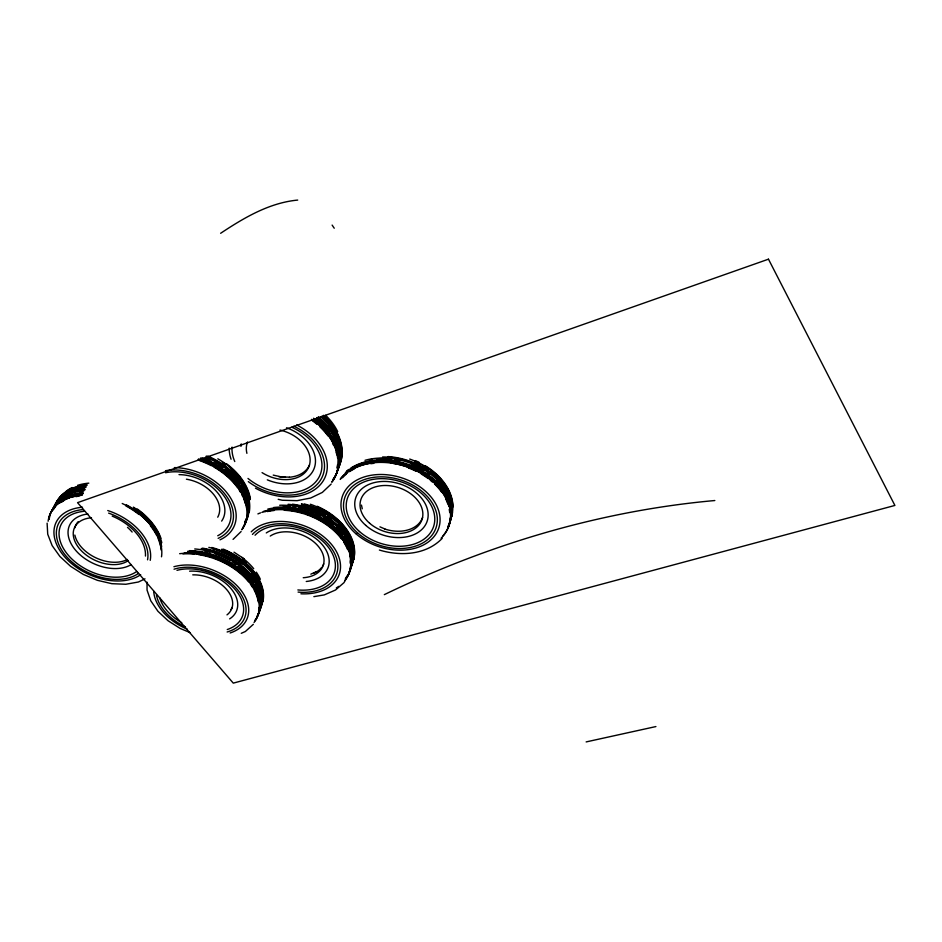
<?xml version="1.0" encoding="UTF-8"?>
<svg xmlns="http://www.w3.org/2000/svg" width="942" height="942" viewBox="0 0 942 942"><rect width="100%" height="100%" fill="white"/><g stroke="black" fill="none" stroke-linecap="round" stroke-linejoin="round"><path stroke-width="1.41" d="M147.046 582.168L147.046 590.069L150.767 600.784L157.938 611.276L168.006 620.696L180.228 628.479L190.154 632.647M47.112 523.151L47.724 534.22L52.14 545.606L59.923 556.486L70.591 566.319L83.32 574.42L97.356 580.319L111.874 583.687L125.851 584.264L138.415 582.003L145.009 578.847M349.046 573.419L344.007 582.627L335.529 589.986L324.319 594.897L313.863 596.639M253.351 624.299L245.356 631.517L241.258 633.307M331.195 484.023L322.329 492.419L310.683 498.024L297.083 500.661L282.294 500.249L278.196 499.319M241.117 531.524L233.063 539.377M442.198 538.353C426.231 555.085 400.421 556.439 379.39 550.034M220.628 233.286C243.907 217.838 269.33 202.73 297.707 200.081M384.324 594.638C487.98 544.523 599.948 510.835 714.825 500.532M310.825 574.161L316.724 571.523M586.148 741.919L655.915 726.565M289.312 477.123L281.34 476.935L273.227 475.098M379.944 526.837L384.937 529.004M234.016 552.177L244.249 558.936M332.126 225.091L334.233 228.223M361.457 505.089L362.27 508.774M422.605 517.511A32.11 23.032 17.8 0 1 384.913 529.074M340.25 479.419A59.735 42.826 17.8 0 1 421.451 473.461A59.735 42.826 17.8 0 1 441.115 538.223M342.511 477.794A58.993 42.296 17.8 0 1 346.291 474.12M349.529 471.671A58.993 42.296 17.8 0 1 354.392 468.822M370.783 463.723A58.993 42.296 17.8 0 1 373.68 463.358M408.333 467.927A58.993 42.296 17.8 0 1 416.258 471.318M421.215 473.991A58.993 42.296 17.8 0 1 428.174 478.595M430.317 480.267A58.993 42.296 17.8 0 1 432.366 481.998M434.498 483.952A58.993 42.296 17.8 0 1 441.845 492.442M445.613 498.73A58.993 42.296 17.8 0 1 447.78 503.876M449.31 509.704A58.993 42.296 17.8 0 1 449.699 512.613M345.49 474.427A58.969 42.296 17.8 0 1 347.551 472.696M349.741 471.094A58.969 42.296 17.8 0 1 373.88 462.781M390.494 462.969A58.969 42.296 17.8 0 1 432.543 481.409M434.674 483.376A58.969 42.296 17.8 0 1 448.839 506.195M449.475 509.116A58.969 42.296 17.8 0 1 449.864 512.024M340.451 478.842A59.711 42.826 17.8 0 1 420.167 472.048A59.711 42.826 17.8 0 1 443.034 535.751M345.396 472.625A59.652 42.826 17.8 0 1 419.343 469.976A59.652 42.826 17.8 0 1 448.098 527.214M351.072 467.915A59.629 42.814 17.8 0 1 423.264 471.506A59.629 42.814 17.8 0 1 448.262 526.625M346.621 471.165A59.629 42.814 17.8 0 1 348.775 469.469M352.579 468.233A58.91 42.284 17.8 0 1 364.519 463.252M390.954 461.58A58.91 42.284 17.8 0 1 420.615 471.318M423.029 472.719A58.91 42.284 17.8 0 1 427.668 475.804M429.858 477.441A58.91 42.284 17.8 0 1 437.123 484.011M442.422 490.452A58.91 42.284 17.8 0 1 446.178 496.74M355.287 466.29A58.887 42.284 17.8 0 1 362.105 463.476M366.061 462.322A58.887 42.284 17.8 0 1 373.103 460.991M375.999 460.685A58.887 42.284 17.8 0 1 378.672 460.508M391.154 461.003A58.887 42.284 17.8 0 1 448.522 501.297M450.264 508.586A58.887 42.284 17.8 0 1 450.523 511.471M365.001 460.297A59.558 42.814 17.8 0 1 431.424 474.909A59.558 42.814 17.8 0 1 448.145 526.013M369.464 459.861A58.816 42.284 17.8 0 1 372.302 459.355M376.635 458.836A58.816 42.284 17.8 0 1 391.766 459.154M394.545 459.555A58.816 42.284 17.8 0 1 400.162 460.65M411.089 464.029A58.816 42.284 17.8 0 1 423.782 470.293M427.279 472.566A58.816 42.284 17.8 0 1 429.517 474.179M436.853 480.538A58.816 42.284 17.8 0 1 446.885 494.291M382.582 456.988A58.757 42.272 17.8 0 1 451.289 513.59M450.806 516.346A58.757 42.272 17.8 0 1 450.088 519.018M388.057 456.576A59.487 42.814 17.8 0 1 449.252 523.116M409.699 459.06A59.417 42.802 17.8 0 1 450.853 518.677M414.833 461.651A58.675 42.272 17.8 0 1 421.227 464.747M422.452 465.419A58.675 42.272 17.8 0 1 428.339 469.092M430.565 470.706A58.675 42.272 17.8 0 1 434.733 474.097M435.816 475.062A58.675 42.272 17.8 0 1 441.68 481.256M444.153 484.518A58.675 42.272 17.8 0 1 449.593 494.656M451.948 504.653A58.675 42.272 17.8 0 1 452.078 507.514M415.281 460.579A59.393 42.802 17.8 0 1 419.214 462.404M425.419 465.819A59.393 42.802 17.8 0 1 452.972 507.02M452.49 512.683A59.393 42.802 17.8 0 1 451.477 516.781M426.208 466.985A58.663 42.272 17.8 0 1 443.541 482.846M444.318 483.941A58.663 42.272 17.8 0 1 450.217 495.351M451.088 498.247A58.663 42.272 17.8 0 1 451.724 501.168M309.541 464.983A33.017 23.762 22.2 0 1 289.477 477.229M285.497 477.347A33.017 23.762 22.2 0 1 278.691 476.605M279.962 430.058A33.064 23.762 22.2 0 1 308.776 466.985A33.064 23.762 22.2 0 1 262.064 472.625M246.898 453.337A33.064 23.762 22.2 0 1 247.534 441.986M286.533 427.774A38.634 27.754 22.2 0 1 314.216 468.28A38.634 27.754 22.2 0 1 267.304 479.843M240.952 446.378A38.634 27.754 22.2 0 1 241.234 443.918M291.773 427.197A46.617 33.441 22.2 0 1 316.053 481.503A46.617 33.441 22.2 0 1 247.981 478.442M234.77 461.533A46.617 33.441 22.2 0 1 232.05 447.109M293.892 426.231A49.396 35.419 22.2 0 1 318.596 482.763A49.396 35.419 22.2 0 1 248.311 481.609M231.073 459.249A49.396 35.419 22.2 0 1 229.212 448.121M296.659 424.948A52.163 37.409 22.2 0 1 322.906 481.303A52.163 37.409 22.2 0 1 255.459 488.18M311.472 419.367A61.418 44.18 22.2 0 1 331.831 482.269M312.249 420.627A60.653 43.638 22.2 0 1 316.783 424.124M319.927 426.891A60.653 43.638 22.2 0 1 328.04 435.969M332.514 443.117A60.653 43.638 22.2 0 1 333.703 445.554M336.117 452.066A60.653 43.638 22.2 0 1 336.789 454.809M337.542 464.653A60.653 43.638 22.2 0 1 337.224 467.562M312.485 420.061A60.629 43.638 22.2 0 1 318.078 424.453M320.15 426.314A60.629 43.638 22.2 0 1 337.636 458.295M337.625 465.536A60.629 43.638 22.2 0 1 337.189 468.41M312.909 419.637A61.395 44.18 22.2 0 1 332.055 481.692M313.462 418.26A61.336 44.18 22.2 0 1 333.409 479.125M314.428 418.954A60.547 43.626 22.2 0 1 338.472 457.647M338.543 460.614A60.547 43.626 22.2 0 1 338.355 463.558M314.875 418.554A61.312 44.18 22.2 0 1 332.773 479.713M316.748 417.6A61.23 44.168 22.2 0 1 337.142 471.648M317.419 418.872A60.476 43.615 22.2 0 1 329.712 431.601M333.515 437.524A60.476 43.615 22.2 0 1 334.787 439.949M338.896 453.126A60.476 43.615 22.2 0 1 339.155 455.798M318.043 417.271A60.406 43.615 22.3 0 1 339.756 454.185M339.756 458.636A60.406 43.615 22.3 0 1 339.191 462.969M318.514 416.894A61.159 44.156 22.3 0 1 337.106 471.341M318.62 423.076A60.571 43.626 22.2 0 1 328.793 434.015M330.418 436.346A60.571 43.626 22.2 0 1 333.868 442.363M337.212 451.465A60.571 43.626 22.2 0 1 338.154 456.894M321.41 416.894A61.089 44.156 22.3 0 1 339.897 464.135M339.461 465.501A61.089 44.156 22.3 0 1 337.106 470.776M328.605 425.054A60.323 43.603 22.3 0 1 331.031 428.163M333.409 431.672A60.323 43.603 22.3 0 1 334.822 434.074M321.14 416.682A60.3 43.603 22.3 0 1 337.895 439.584M339.25 443.658A60.3 43.603 22.3 0 1 340.545 450.441M321.634 416.317A61.065 44.156 22.3 0 1 338.001 468.916M323.224 415.881A61.006 44.144 22.3 0 1 339.12 466.231M327.58 421.086A60.241 43.603 22.3 0 1 331.772 426.231M334.151 429.74A60.241 43.603 22.3 0 1 336.812 434.568M341.216 453.361A60.241 43.603 22.3 0 1 341.028 456.305M323.954 416.6A60.217 43.591 22.3 0 1 325.92 418.531M327.804 420.521A60.217 43.591 22.3 0 1 338.625 437.641M339.12 438.984A60.217 43.591 22.3 0 1 341.263 448.498M341.369 454.268A60.217 43.591 22.3 0 1 341.051 457.176M323.447 415.316A60.983 44.144 22.3 0 1 340.827 461.615M325.685 415.304A59.864 43.403 22.3 0 1 337.695 431.648M323.754 563.858A31.51 21.595 20.1 0 1 322.435 566.377M321.599 567.531A31.51 21.595 20.1 0 1 313.71 573.278M270.248 536.069A31.557 21.595 20.1 0 1 318.808 546.949A31.557 21.595 20.1 0 1 303.23 577.729M266.28 532.948A36.868 25.222 20.1 0 1 322.611 545.077A36.868 25.222 20.1 0 1 306.256 581.485M255.058 535.233A44.498 30.38 20.1 0 1 328.181 547.008A44.498 30.38 20.1 0 1 297.86 589.951M252.432 534.444A47.147 32.181 20.1 0 1 330.053 546.372A47.147 32.181 20.1 0 1 298.084 592.082M251.231 531.818A49.773 33.994 20.1 0 1 332.114 545.147A49.773 33.994 20.1 0 1 300.91 593.801M338.673 586.371A58.616 40.153 20.1 0 1 336.306 587.961M257.896 513.908A58.616 40.153 20.1 0 1 260.534 512.872M261.888 512.413A58.616 40.153 20.1 0 1 331.749 528.062A58.616 40.153 20.1 0 1 344.69 580.696M267.363 511.565A57.886 39.658 20.1 0 1 274.157 510.493M284.248 510.27A57.886 39.658 20.1 0 1 303.807 513.779M305.137 514.202A57.886 39.658 20.1 0 1 341.357 538.765M343.865 542.356A57.886 39.658 20.1 0 1 347.692 549.728M350.294 560.82A57.886 39.658 20.1 0 1 350.33 563.504M265.008 511.612A57.874 39.658 20.1 0 1 274.393 509.916M284.472 509.681A57.874 39.658 20.1 0 1 347.904 549.139M349.67 554.708A57.874 39.658 20.1 0 1 350.53 562.916M263.36 511.447A58.592 40.153 20.1 0 1 331.831 527.379A58.592 40.153 20.1 0 1 345.702 579.059M346.95 576.551A58.545 40.153 20.1 0 1 345.361 578.682M267.822 509.045A58.545 40.153 20.1 0 1 331.961 525.648A58.545 40.153 20.1 0 1 348.328 574.29M270.837 509.069A57.815 39.658 20.1 0 1 274.946 508.515M287.993 508.492A57.815 39.658 20.1 0 1 290.96 508.821M295.034 509.445A57.815 39.658 20.1 0 1 300.51 510.646M308.54 513.119A57.815 39.658 20.1 0 1 320.045 518.324M321.246 518.995A57.815 39.658 20.1 0 1 324.79 521.138M328.181 523.446A57.815 39.658 20.1 0 1 331.384 525.883M337.613 531.582A57.815 39.658 20.1 0 1 342.064 536.763M343.759 539.13A57.815 39.658 20.1 0 1 345.314 541.556M346.68 544.017A57.815 39.658 20.1 0 1 347.869 546.49M273.804 508.091A57.792 39.658 20.1 0 1 276.571 507.809M288.228 507.915A57.792 39.658 20.1 0 1 348.587 547.125M350.66 554.096A57.792 39.658 20.1 0 1 351.166 558.206M350.824 564.859A57.792 39.658 20.1 0 1 349.906 568.65M347.869 574.844A58.522 40.153 20.1 0 1 346.385 577.046M273.533 507.538A58.522 40.153 20.1 0 1 333.751 526.378A58.522 40.153 20.1 0 1 349.129 572.524M279.68 505.253A58.451 40.153 20.1 0 1 337.118 526.943A58.451 40.153 20.1 0 1 349.164 571.806M283.036 505.76A57.721 39.658 20.1 0 1 290.43 506.195M293.256 506.56A57.721 39.658 20.1 0 1 295.976 507.008M298.708 507.55A57.721 39.658 20.1 0 1 320.951 515.863M323.341 517.229A57.721 39.658 20.1 0 1 333.28 524.247M336.471 527.108A57.721 39.658 20.1 0 1 342.923 534.291M344.619 536.657A57.721 39.658 20.1 0 1 348.717 544.005M351.295 552.2A57.721 39.658 20.1 0 1 351.696 554.968M351.649 561.668A57.721 39.658 20.1 0 1 351.213 564.258M288.099 504.3A57.662 39.658 20.1 0 1 352.414 557.358M351.766 562.61A57.662 39.658 20.1 0 1 351.095 565.106M292.503 504.194A58.392 40.153 20.1 0 1 350.318 568.98M301.475 503.84A58.322 40.153 20.2 0 1 351.507 565.895M301.416 504.37A57.592 39.658 20.2 0 1 308.14 506.266M309.459 506.714A57.592 39.658 20.2 0 1 321.022 511.718M322.235 512.366A57.592 39.658 20.2 0 1 325.791 514.438M328.099 515.922A57.592 39.658 20.2 0 1 331.419 518.277M338.731 524.588A57.592 39.658 20.2 0 1 344.148 530.77M346.632 534.338A57.592 39.658 20.2 0 1 348.093 536.787M349.364 539.248A57.592 39.658 20.2 0 1 350.436 541.709M352.202 547.278A57.592 39.658 20.2 0 1 353.003 552.789M305.703 504.865A57.568 39.658 20.2 0 1 334.74 520.161M338.943 523.999A57.568 39.658 20.2 0 1 353.168 556.216M352.602 560.137A57.568 39.658 20.2 0 1 351.931 562.633M304.443 503.97A58.298 40.153 20.2 0 1 352.614 562.857M310.365 504.241A58.239 40.153 20.2 0 1 353.085 561.456M316.736 507.302A57.521 39.646 20.2 0 1 321.752 509.74M322.965 510.387A57.521 39.646 20.2 0 1 335.234 518.759M336.318 519.69A57.521 39.646 20.2 0 1 344.843 528.78M345.702 529.957A57.521 39.646 20.2 0 1 350.601 538.494M353.168 546.678A57.521 39.646 20.2 0 1 353.568 549.433M353.65 554.814A57.521 39.646 20.2 0 1 353.321 557.44M319.491 507.903A57.497 39.646 20.2 0 1 353.768 548.845M317.195 506.266A58.216 40.153 20.2 0 1 353.65 559.619M165.568 472.731A45.781 31.227 23.6 0 1 222.194 493.679A45.781 31.227 23.6 0 1 217.732 535.751M165.498 470.717A48.513 33.088 23.6 0 1 225.126 494.362A48.513 33.088 23.6 0 1 218.144 538.365M174.329 467.609A51.221 34.948 23.6 0 1 230.201 497.352A51.221 34.948 23.6 0 1 219.992 539.837M179.004 474.615A37.939 25.94 23.7 0 1 216.201 491.123A37.939 25.94 23.7 0 1 221.653 521.103M186.41 479.195A32.475 22.196 23.7 0 1 217.72 517.205M198.185 459.543A60.312 41.283 23.7 0 1 241.847 529.757M199.433 460.532A59.57 40.777 23.7 0 1 211.432 465.725M213.94 467.091A59.57 40.777 23.7 0 1 237.643 487.862M239.197 490.146A59.57 40.777 23.7 0 1 240.622 492.466M241.894 494.797A59.57 40.777 23.7 0 1 243.001 497.117M243.554 498.412A59.57 40.777 23.7 0 1 245.297 503.629M199.704 459.955A59.546 40.765 23.7 0 1 243.248 496.528M243.801 497.823A59.546 40.765 23.7 0 1 246.521 508.185M245.886 519.195A59.546 40.765 23.7 0 1 244.661 522.987M198.456 458.966A60.288 41.283 23.7 0 1 242.094 529.168M200.481 458.036A60.241 41.283 23.7 0 1 242.683 527.755M201.706 459.048A59.487 40.765 23.7 0 1 212.327 463.747M213.587 464.43A59.487 40.765 23.7 0 1 226.504 473.155M227.658 474.132A59.487 40.765 23.7 0 1 243.307 493.973M244.896 497.717A59.487 40.765 23.7 0 1 246.133 501.639M246.121 519.066A59.487 40.765 23.7 0 1 244.708 522.81M201.977 458.471A59.464 40.765 23.7 0 1 244.084 494.55M244.637 495.833A59.464 40.765 23.7 0 1 247.193 504.924M202.118 457.953A60.217 41.283 23.7 0 1 243.684 526.06M205.721 457.164A60.135 41.283 23.7 0 1 247.428 518.135M205.533 457.671A59.393 40.765 23.7 0 1 210.855 460.026M214.694 462.004A59.393 40.765 23.7 0 1 223.16 467.314M225.421 468.998A59.393 40.765 23.7 0 1 239.551 483.434M241.105 485.719A59.393 40.765 23.7 0 1 242.518 488.027M243.778 490.358A59.393 40.765 23.7 0 1 244.885 492.678M245.426 493.973A59.393 40.765 23.7 0 1 247.169 499.189M206.274 456.058A59.322 40.765 23.7 0 1 248.876 509.704M207.817 456.116A60.076 41.271 23.7 0 1 249.171 512.601M217.814 458.801A59.994 41.271 23.7 0 1 250.148 499.649M222.359 462.239A59.252 40.765 23.7 0 1 225.845 464.689M231.391 469.222A59.252 40.765 23.7 0 1 239.386 477.735M241.058 479.961A59.252 40.765 23.7 0 1 242.6 482.233M244.002 484.553A59.252 40.765 23.7 0 1 245.261 486.873M226.516 463.735A59.97 41.271 23.7 0 1 250.395 499.06M229.365 466.679A59.228 40.765 23.7 0 1 246.604 488.615M176.99 570.346A44.262 28.825 21.7 0 1 235.406 589.822A44.262 28.825 21.7 0 1 227.257 629.539M181.747 622.756A44.262 28.825 21.7 0 1 159.645 597.605M174.035 569.203A46.9 30.533 21.7 0 1 237.396 589.504A46.9 30.533 21.7 0 1 227.14 632M185.468 626.948A46.9 30.533 21.7 0 1 156.419 594.849M173.905 566.731A49.514 32.252 21.7 0 1 239.515 588.467A49.514 32.252 21.7 0 1 230.095 632.989M187.317 629.256A49.514 32.252 21.7 0 1 153.711 591.246M179.639 553.696A58.31 38.104 21.8 0 1 243.012 575.15A58.31 38.104 21.8 0 1 254.046 622.485M192.757 574.856A31.392 20.488 21.7 0 1 226.739 589.621A31.392 20.488 21.7 0 1 226.987 614.879M189.601 571.182A36.679 23.939 21.7 0 1 231.014 588.632A36.679 23.939 21.7 0 1 229.636 618.882M182.936 553.943A57.58 37.633 21.8 0 1 194.323 554.132M198.574 554.661A57.58 37.633 21.8 0 1 212.009 557.864M213.328 558.3A57.58 37.633 21.8 0 1 248.629 581.885M250.419 584.193A57.58 37.633 21.8 0 1 252.809 587.749M254.187 590.151A57.58 37.633 21.8 0 1 255.376 592.542M255.965 593.884A57.58 37.633 21.8 0 1 258.308 601.973M184.573 553.272A57.568 37.633 21.8 0 1 255.612 591.929M256.2 593.272A57.568 37.633 21.8 0 1 258.544 601.361M184.326 552.742A58.286 38.116 21.8 0 1 244.202 575.444A58.286 38.116 21.8 0 1 255.117 620.719M187.799 551.235A58.239 38.116 21.8 0 1 246.486 575.692A58.239 38.116 21.8 0 1 254.835 620.425M188 551.777A57.509 37.645 21.8 0 1 198.126 552.436M200.787 552.848A57.509 37.645 21.8 0 1 206.192 553.943M212.88 555.827A57.509 37.645 21.8 0 1 246.78 576.787M250.348 580.99A57.509 37.645 21.8 0 1 256.177 590.481M256.766 591.823A57.509 37.645 21.8 0 1 259.097 599.913M259.344 607.131A57.509 37.645 21.8 0 1 258.579 611.323M191.12 551.223A57.486 37.645 21.8 0 1 247.934 577.199M250.596 580.39A57.486 37.645 21.8 0 1 259.509 600.631M259.391 607.955A57.486 37.645 21.8 0 1 258.815 610.722M189.507 550.646A58.216 38.116 21.8 0 1 244.414 572.818A58.216 38.116 21.8 0 1 258.037 614.949M194.723 548.951A58.145 38.116 21.8 0 1 248.759 574.526A58.145 38.116 21.8 0 1 256.648 616.751M204.567 550.846A57.415 37.645 21.8 0 1 209.96 552.13M215.259 553.766A57.415 37.645 21.8 0 1 230.449 560.678M232.815 562.091A57.415 37.645 21.8 0 1 236.242 564.352M238.42 565.918A57.415 37.645 21.8 0 1 253.857 581.979M255.317 584.37A57.415 37.645 21.8 0 1 257.166 587.961M260.133 606.024A57.415 37.645 21.8 0 1 259.556 608.791M201.27 548.48A57.356 37.645 21.8 0 1 261.087 599.983M260.204 607.119A57.356 37.645 21.8 0 1 258.767 611.064M202.565 548.162A58.086 38.116 21.8 0 1 258.073 613.866M208.841 547.373A58.015 38.116 21.8 0 1 260.722 608.108M212.833 548.951A57.285 37.645 21.8 0 1 215.471 549.763M216.778 550.199A57.285 37.645 21.8 0 1 228.329 555.132M229.542 555.768A57.285 37.645 21.8 0 1 241.964 563.964M251.867 573.725A57.285 37.645 21.8 0 1 258.002 583.169M258.579 584.358A57.285 37.645 21.8 0 1 261.829 598.076M211.809 547.479A57.992 38.127 21.8 0 1 261.852 604.823M215.718 549.174A57.274 37.645 21.8 0 1 242.212 563.363M252.115 573.136A57.274 37.645 21.8 0 1 261.758 601.832M221.735 549.186A57.933 38.127 21.8 0 1 262.736 601.997M221.558 549.645A57.215 37.656 21.8 0 1 229.165 553.119M230.378 553.755A57.215 37.656 21.8 0 1 242.789 561.938M255.282 575.173A57.215 37.656 21.8 0 1 258.803 581.143M259.368 582.333A57.215 37.656 21.8 0 1 262.253 591.753M225.668 550.705A57.191 37.656 21.8 0 1 243.036 561.35M252.915 571.111A57.191 37.656 21.8 0 1 262.488 591.164M262.665 592.471A57.191 37.656 21.8 0 1 262.818 596.91M223.301 549.127A57.909 38.127 21.8 0 1 262.959 601.408M241.823 557.37A56.861 37.492 21.8 0 1 253.704 568.685M256.295 572.147A56.861 37.492 21.8 0 1 260.345 579.259M243.213 559.501A55.872 36.832 21.8 0 1 246.392 562.233M232.297 607.237A31.345 20.488 21.8 0 1 230.896 609.545M127.429 559.454A32.299 21.101 24.8 0 1 96.143 557.947A32.299 21.101 24.8 0 1 74.842 535.056M74.865 527.826A32.299 21.101 24.8 0 1 78.104 521.727M128.359 560.525A32.346 21.101 24.8 0 1 79.858 549.115A32.346 21.101 24.8 0 1 91.492 517.77M131.232 564.576A37.786 24.657 24.8 0 1 75.678 550.352A37.786 24.657 24.8 0 1 87.9 513.979M127.5 527.343A37.786 24.657 24.8 0 1 132.139 532.053M136.649 571.523A45.593 29.685 24.8 0 1 68.377 555.333A45.593 29.685 24.8 0 1 84.65 511.27M112.192 516.11A45.593 29.685 24.8 0 1 145.457 556.063M138.533 573.395A48.313 31.451 24.8 0 1 66.211 556.204A48.313 31.451 24.8 0 1 83.438 509.54M108.648 513.131A48.313 31.451 24.8 0 1 147.553 559.807M140.688 574.679A51.009 33.217 24.8 0 1 64.35 556.498A51.009 33.217 24.8 0 1 82.519 507.232M107.753 510.54A51.009 33.217 24.8 0 1 150.225 560.349M48.124 521.244A60.076 39.246 24.8 0 1 81.542 495.268M122.224 503.487A60.076 39.246 24.8 0 1 161.506 556.804M48.643 519.36A60.053 39.246 24.8 0 1 81.86 494.691M126.416 504.865A60.053 39.246 24.8 0 1 161.659 546.69M49.208 519.254A59.994 39.246 24.8 0 1 82.602 493.278M133.375 507.126A59.994 39.246 24.8 0 1 161.812 542.757M51.115 512.377A59.97 39.246 24.8 0 1 82.92 492.701M137.238 508.963A59.97 39.246 24.8 0 1 160.964 538.318M52.14 510.517A59.899 39.258 24.8 0 1 83.909 490.829M53.529 507.703A59.829 39.258 24.9 0 1 84.78 489.204M54.035 507.043A59.758 39.258 24.9 0 1 85.769 487.344M53.918 507.691A59.735 39.258 24.9 0 1 86.087 486.767M54.283 507.55A59.676 39.258 24.9 0 1 86.817 485.377M54.989 505.724A59.652 39.258 24.9 0 1 87.135 484.8M53.035 510.128A59.299 38.763 24.8 0 1 54.542 508.032M59.275 503.358A59.299 38.763 24.8 0 1 69.425 497.894M70.721 497.458A59.299 38.763 24.8 0 1 82.154 495.245M126.146 505.301A59.299 38.763 24.8 0 1 160.952 546.584M58.004 503.711A59.252 38.763 24.8 0 1 60.041 501.956M67.388 497.6A59.252 38.763 24.8 0 1 70.191 496.493M76.997 494.656A59.252 38.763 24.8 0 1 82.896 493.843M134.211 508.303A59.252 38.763 24.8 0 1 138.792 511.577M139.887 512.436A59.252 38.763 24.8 0 1 153.04 525.954M154.594 528.191A59.252 38.763 24.8 0 1 156.666 531.582M157.867 533.843A59.252 38.763 24.8 0 1 159.528 537.635M54.848 507.09A59.228 38.763 24.8 0 1 56.473 505.042M60.359 501.38A59.228 38.763 24.8 0 1 63.809 499.024M66.364 497.647A59.228 38.763 24.8 0 1 83.214 493.267M137.979 510.152A59.228 38.763 24.8 0 1 159.292 535.774M54.471 507.385A59.146 38.763 24.8 0 1 56.65 504.194M62.466 498.695A59.146 38.763 24.8 0 1 67.377 495.786M79.752 491.948A59.146 38.763 24.8 0 1 82.708 491.536M55.366 505.76A59.087 38.763 24.9 0 1 56.744 503.605M58.369 501.556A59.087 38.763 24.9 0 1 85.074 489.769M58.545 500.72A59.016 38.763 24.9 0 1 60.276 498.73M63.267 496.045A59.016 38.763 24.9 0 1 65.504 494.432M67.965 492.972A59.016 38.763 24.9 0 1 73.394 490.57M78.751 489.028A59.016 38.763 24.9 0 1 84.568 488.062M58.863 500.143A58.993 38.763 24.9 0 1 60.594 498.153M63.585 495.468A58.993 38.763 24.9 0 1 72.299 490.523M73.7 489.993A58.993 38.763 24.9 0 1 84.874 487.473M60.453 497.753A58.934 38.763 24.9 0 1 62.302 495.833M60.771 497.176A58.91 38.775 24.9 0 1 64.657 493.502M68.095 491.147A58.91 38.775 24.9 0 1 85.922 485.507M59.311 499.095A58.569 38.598 24.9 0 1 62.302 494.915M66.164 491.265A58.569 38.598 24.9 0 1 72.122 487.544M77.503 485.365A58.569 38.598 24.9 0 1 88.807 483.152M61.206 502.333A59.322 38.763 24.8 0 1 63.667 500.885M75.925 496.646A59.322 38.763 24.8 0 1 78.845 496.163M125.851 505.889A59.322 38.763 24.8 0 1 138.898 514.45M150.39 525.766A59.322 38.763 24.8 0 1 156.914 535.868M158.068 538.388A59.322 38.763 24.8 0 1 160.446 545.96M160.67 547.184A59.322 38.763 24.8 0 1 161.011 549.928M768.472 259.18L77.55 502.651L233.275 683.127L894.9 505.442L768.472 259.18M369.558 523.175A32.158 23.032 17.8 0 0 421.91 519.807A32.158 23.032 17.8 0 0 382.876 485.566A32.158 23.032 17.8 0 0 369.558 523.175M365.814 525.412A37.574 26.906 17.8 0 0 427.02 521.597A37.574 26.906 17.8 0 0 381.51 481.515A37.574 26.906 17.8 0 0 365.814 525.412M359.467 531.524A45.346 32.405 17.8 0 0 433.379 527.155A45.346 32.405 17.8 0 0 378.613 478.748A45.346 32.405 17.8 0 0 359.467 531.524M357.513 532.831A48.042 34.336 17.8 0 0 435.852 528.274A48.042 34.336 17.8 0 0 377.883 476.946A48.042 34.336 17.8 0 0 357.513 532.831M355.735 533.572A50.727 36.255 17.8 0 0 438.489 528.827A50.727 36.255 17.8 0 0 377.353 474.58A50.727 36.255 17.8 0 0 355.735 533.572"/></g></svg>
